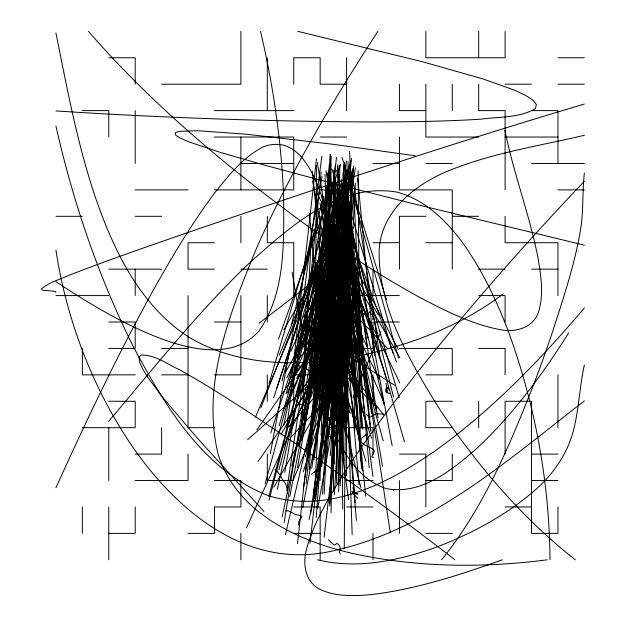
<?xml version="1.0" encoding="UTF-8"?>
<svg xmlns="http://www.w3.org/2000/svg" width="627" height="627" viewBox="0 0 627 627"><rect width="100%" height="100%" fill="white"/><g stroke="black" fill="none" stroke-linecap="round" stroke-linejoin="round"><path stroke-width="0.94" d="M341.974 446.212L342.961 172.684M314.754 420.952L316.455 165.222M329.293 373.904L330.108 265.621M344.231 548.304L346.809 245.565M349.545 332.036L350.995 171.343M340.453 325.037L340.908 288.02M340.21 485.776L344.811 225.454M344.411 422.19L347.577 245.902M335.994 373.527L339.858 165.403M331.009 512.721L338.094 196.721M327.388 399.924L331.025 270.746M338.078 484.585L346.018 213.368M372.783 319.605L373.237 313.571L373.81 315.687L373.48 316.525L369.389 311.721L367.618 314.55L366.497 315.232L362.108 313.179M335.061 313.1L339.05 190.044M329.285 345.211L335.28 164.838M321.087 435.436L331.213 156.154M339.481 346.018L345.642 173.044M338.564 491.834L343.494 350.571M339.763 403.788L348.51 190.326M347.311 310.882L353.456 166.147M344.975 361.614L350.274 238.887M324.175 494.217L338.047 210.688M329.606 503.677L345.226 181.321M301.516 429.511L310.812 246.278M335.437 419.008L344.56 238.918M345.838 361.842L355.384 183.217M314.182 498.34L329.967 217.53M331.134 431.274L346.3 160.896M386.741 388.474C385.511 395.496 387.47 392.667 388.34 388.121C385.777 385.707 383.81 393.082 388.278 393.011A15.941 13.41 -54.9 0 0 389.876 393.615M334.403 494.57L352.93 168.694M336.456 458.165L347.993 268.082M309.354 469.317L327.059 187.7M322.325 400.089L330.844 263.975M341.135 412.825L341.229 415.466L344.529 410.403L346.496 409.337L348.479 410.466L350.634 413.232M339.011 378.426L352.35 169.157M322.513 493.998L342.546 188.97M316.196 517.51L332.874 292.566M328.485 338.509L330.241 315.859M330.311 455.774L344.427 273.803M320.201 465.634L333.023 304.941M331.738 377.36L344.936 213.329M329.778 505.903L350.469 250.722M298.428 525.128L299.016 521.194A2.328 0.933 -66.4 0 1 299.463 520.23L301.806 517.259L301.759 516.178L294.855 514.156L288.396 510.872L285.732 510.88M316.157 379.108L325.17 275.747M584.38 172.927C582.256 191.603 583.635 210.531 580.641 229.137C574.841 264.014 563.532 297.684 552.716 331.252A1826.882 960.572 75.1 0 1 533.177 385.832C509.077 446.753 483.205 508.521 441.557 559.801M313.382 346.519L329.583 168.177M333.721 355.297L351.457 158.255M310.827 365.956L330.398 154.352M341.307 442.043L354.098 302.622M326.941 453.156L348.353 230.422M330.938 396.303L347.342 226.645M304.361 341.307L321.196 172.049M330.405 414.69L348.933 227.546M318.845 429.017L333.972 280.136M306.086 483.605L338.329 188.296M323.665 363.299L331.761 289.721M323.775 370.988L345.72 169.408M297.504 543.554L334.653 208.407M330.805 402.855L354.717 188.359M291.916 377.046L316.47 158.717M313.696 390.276L334.324 206.33M309.95 543.272L349.247 202.889M324.096 537.198L349.404 319.527M322.952 426.07L347.585 216.103M311.298 345.806L326.479 218.376M316.878 404.266L340.202 214.834M303.915 420.137L336.574 157.22M315.6 500.346L350.062 225.704M286.155 432.011L321.855 156.162M304.456 378.543L329.347 186.219M311.807 468.424L348.8 197.191M303.28 489.209L345.712 185.686M310.616 513.388L346.864 263.638M310.686 423.656L344.701 192.81M320.256 451.738L344.921 283.373M315.067 328.313L332.443 211.683M325.405 398.255L348.455 243.48M320.585 447.937L352.703 231.089M286.743 490.408L331.887 188.398M313.861 459.826L347.969 231.198M326.863 411.492C324.904 420.333 330.609 418.131 335.617 414.862A4.24 4.005 18.6 0 1 337.005 414.776C339.599 417.441 348.322 415.599 346.692 420.56M298.867 446.056L331.08 237.022M309.785 383.183L322.701 298.711M316.118 438.069L339.238 287.879M309.409 389.006L333.674 234.529M320.452 390.339L355.423 167.738M309.589 438.837L347.789 197.246M284.149 522.518L333.917 212.71M304.338 349.451L316.627 273.435M340.9 381.968L344.881 357.672M284.768 472.531L317.286 280.01M302.042 392.541L323.077 268.528M292.746 386.303L330.852 163.937M309.683 388.411L340.296 213.697M314.832 386.318L350.031 186.117M313.32 493.026L349.623 287.338M297.472 467.593L350.485 169.768M327.764 416.414L349.678 293.248M325.029 444.802L324.292 446.722L323.352 442.678L323.493 439.574L325.201 442.936L323.218 439.872M317.693 508.144L356.457 296.062M270.347 453.493L322.066 176.665M318.344 312.309L335.273 220.892M325.938 417.621L344.207 319.292M336.785 350.775L351.347 272.925M312.074 432.089L331.346 330.006M307.112 357.962L337.788 198.093M289.705 496.811L344.536 213.611M311.204 444.919L331.581 339.238M302.794 507.431L347.946 273.066M321.533 466.472L337.804 383.403M301.532 440.648L337.24 262.313M584.38 364.969C579.74 385.715 579.082 407.135 574.097 427.81C568.603 451.738 554.433 472.891 536.234 489.091C507.008 514.83 472.17 533.569 435.89 547.324C398.357 560.765 357.029 569.504 317.536 559.801M306.36 413.013L352.327 191.439M305.435 456.824L351.935 231.669M282.166 517.056L341.378 234.169M283.616 425.67L330.79 201.322M309.08 519.705L355.454 298.554M320.546 343.377L338.768 260.04M334.779 398.027L349.631 331.236M277.283 489.507L350.877 160.967M291.876 465.853L348.541 215.437M316.933 377.305L337.248 288.02M314.37 371.599L346.159 236.12M285.348 534.878L344.168 284.642M331.754 347.146L347.421 281.742M291.461 324.621L323.469 196.384M286.163 393.819L336.354 197.701M269.038 500.213L333.102 254.045M278.921 469.78L334.042 261.733M268.897 496.341L347.671 199.982M281.915 381.02L324.755 221.699M265.127 483.934L342.734 200.789M297.229 336.77L335.892 196.886M321.486 459.387L320.812 466.77L314.174 472.28M279.093 425.835L349.239 178.664M294.612 354.373L349.552 164.478M315.044 388.756L340.234 302.865M269.077 383.363L316.251 224.544M329.089 420.474C330.648 411.351 335.719 420.913 338.627 423.507C344.121 428.186 327.639 425.396 334.348 428.312M311.909 345.838L347.813 229.184M309.048 363.472L342.569 257.289M311.125 396.82L355.156 258.065M317.45 397.612L332.2 351.159M273.733 397.69L345.979 174.815M270.84 432.912L347.303 197.944M310.765 328.909L349.074 210.719M303.233 471.927L350.548 326.212M276.531 389.155L339.615 195.64M278.521 338.988L340.461 164.493M303.68 347.115L337.365 253.629M338.698 369.06L348.416 343.055M306.023 402.581L333.486 329.52M260.824 407.871L332.663 224.764M279.305 355.211L352.546 175.152M287.432 392.894L332.968 280.528M290.654 397.063L338.541 281.852M293.436 479.475L347.405 350.046M352.899 397.933L381.02 331.589M255.518 417.049L338.321 222.499M290.944 351.308L335.97 247.9M55.928 487.751C87.035 418.93 119.616 350.705 156.358 284.697C173.797 253.849 192.081 223.408 213.172 194.887C227.609 176.642 242.492 157.314 263.74 146.647C302.966 132.705 318.367 185.42 327.059 212.914C340.571 264.045 345.406 317.074 346.574 369.82M246.474 527.856L348.087 304.832M282.949 410.771L344.889 276.632M304.746 330.985L353.275 227.193M286.884 377.924L344.497 254.781M313.547 394.947L337.334 350.125M297.237 415.435L348.949 320.491M285.473 372.328L340.085 273.09M296.657 378.543L337.154 305.608M273.881 487.179L336.064 377.274M281.092 434.284L346.284 320.687M283.843 329.833L331.973 246.489M329.598 371.787L342.93 350.156M568.564 333.023C542.496 374.632 512.964 414.502 477.045 448.172C452.365 469.701 421.822 495.009 386.718 488.723C352.977 477.978 337.828 441.714 325.499 411.594C308.946 366.623 299.643 319.394 292.143 272.189M377.854 31.35C333.023 100.21 291.03 171.202 257.376 246.262C230.618 311.243 200.648 383.575 218.282 454.834C236.716 512.706 297.606 540.882 352.578 553.429C416.399 567.49 482.688 568.211 547.34 559.801M345.861 422.112L345.477 422.637M257.948 461.691L345.649 335.782M256.804 429.848L351.912 294.361M355.611 359.028C352.656 363.135 348.173 365.737 343.604 367.665C337.295 368.919 339.325 352.899 331.048 361.614M303.194 317.16L344.254 263.411M393.262 490.612L393.819 489.883M296.14 396.625L350.869 326.957M289.337 380.08L352.209 303.734M108.589 421.477C153.858 367.931 197.521 312.74 248.206 264.092C288.773 227.962 338.125 182.034 397.11 192.144C422.974 199.01 443.242 217.882 459.419 238.401C480.235 266.177 495.369 297.676 507.839 329.943C534.807 403.404 549.464 481.52 549.997 559.801M584.38 307.998C540.607 359.577 493.19 408.679 438.328 448.579C390.143 482.61 329.206 514.367 268.92 495.886C203.234 470.469 164.877 405.724 133.261 346.527C98.431 276.625 73.108 202.153 55.928 126.027M288.953 426.65L351.159 354.827M291.241 436.831L342.898 382.008M584.38 181.227C525.512 243.049 469.161 307.293 415.991 374.092C390.347 406.68 365.463 439.919 343 474.804C328.195 498.974 312.959 523.631 305.968 551.392C302.786 565.233 305.804 581.887 319.355 589.059C335.03 596.739 353.009 596.081 369.954 594.757C415.482 589.505 459.317 575.108 502.313 559.801M297.911 359.295L353.017 301.799M247.618 439.754L349.795 348.722M363.417 436.541C355.344 443.336 368.942 446.283 373.261 449.379C376.937 451.558 368.182 458.556 373.7 457.169M584.38 400.912C505.558 461.738 425.999 533.169 325.194 552.465C233.22 568.916 158.725 493.833 116.293 421.179A845.4 589.443 -50.3 0 1 82.537 350.963C70.177 318.359 61.085 284.533 55.928 250.032M259.029 323.281L333.901 265.934M312.897 473.267L311.4 474.341M344.152 359.765L341.856 360.329L339.787 358.863L336.84 357.931L343.784 361.215L348.863 361.136M503.23 293.93C459.669 326.894 407.135 346.245 353.926 356.896C298.789 366.826 237.947 366.685 188.562 336.95C139.978 305.412 113.84 250.612 95.461 197.607C77.372 143.991 67.065 88.25 55.928 32.902M340.743 370.706C350.203 363.354 336.589 379.351 335.829 370.682C334.066 362.845 330.923 378.59 330.115 373.175M365.58 434.958L366.701 434.315M375.785 414.039C373.958 415.701 368.206 416.649 368.903 419.455C371.286 418.907 367.297 415.544 366.615 414.4M376.302 413.734L383.653 414.086M317.74 388.215L352.977 370.902M321.486 459.34L320.71 459.646M319.551 343.463L347.146 330.852M319.033 460.296L320.405 459.756M336.276 425.153L332.819 426.376A3.754 0.815 -19.3 0 0 331.801 426.736C326.894 431.062 325.679 424.22 327.576 420.552C329.88 419.283 322.842 416.25 322.004 413.726M584.38 104.043C454.81 142.509 326.549 185.239 198.618 228.816C155.543 243.762 112.358 258.449 69.856 274.971C60.49 279.344 49.792 281.938 41.735 288.632L41.696 289.603L42.793 290.207L54.322 291.226L55.654 291.704L55.928 292.511M584.38 135.291C541.806 145.339 498.222 151.993 457.122 167.472C420.639 180.513 382.055 207.31 379.147 249.444C377.94 308.343 409.956 361.418 440.029 409.799C477.696 465.814 522.079 518.012 575.335 559.801M304.244 405.395L299.698 404.078L297.198 401.703A4.938 3.417 -23.1 0 1 297.049 400.904L300.2 393.67A2.218 1.567 -13.4 0 0 299.918 393.004L296.101 391.75M108.769 57.77L135.197 57.77L135.197 84.198M557.959 57.77L584.38 57.77M161.617 84.198L240.886 84.198L240.886 31.35M346.574 84.198L320.154 84.198L320.154 57.77L293.734 57.77L293.734 84.198M505.111 84.198L531.539 84.198M557.959 84.198L584.38 84.198M82.349 110.618L108.769 110.618L108.769 137.039M214.465 110.618L293.734 110.618M425.843 110.618L399.423 110.618L399.423 84.198M531.539 110.618L557.959 110.618L557.959 163.467M214.465 137.039L293.734 137.039L293.734 189.887L214.465 189.887M320.154 137.039L346.574 137.039M478.691 137.039L425.843 137.039L425.843 84.198M505.111 137.039L557.959 137.039M240.886 163.467L293.734 163.467M373.002 163.467L399.423 163.467M425.843 163.467L452.271 163.467M531.539 163.467L584.38 163.467M135.197 189.887L188.037 189.887M320.154 189.887L346.574 189.887L346.574 216.307M557.959 189.887L584.38 189.887M55.928 216.307L82.349 216.307M135.197 216.307L161.617 216.307M425.843 216.307L399.423 216.307L399.423 269.155M452.271 216.307L478.691 216.307M214.465 242.735L188.037 242.735L188.037 269.155L214.465 269.155M373.002 242.735L399.423 242.735M425.843 242.735L452.271 242.735M108.769 269.155L161.617 269.155M240.886 269.155L267.306 269.155M478.691 269.155L505.111 269.155M531.539 269.155L557.959 269.155M55.928 295.576L108.769 295.576M399.423 295.576L346.574 295.576L346.574 269.155M478.691 295.576L505.111 295.576L505.111 322.004M108.769 322.004L135.197 322.004L135.197 348.424L108.769 348.424M214.465 322.004L240.886 322.004M320.154 322.004L346.574 322.004L346.574 348.424L373.002 348.424L373.002 322.004L399.423 322.004M161.617 348.424L188.037 348.424M399.423 348.424L452.271 348.424L452.271 374.844L425.843 374.844M478.691 348.424L505.111 348.424L505.111 374.844M135.197 374.844L82.349 374.844L82.349 348.424M161.617 374.844L188.037 374.844M214.465 374.844L240.886 374.844L240.886 295.576M346.574 374.844L293.734 374.844L293.734 401.272M108.769 401.272L135.197 401.272L135.197 427.692L82.349 427.692M452.271 401.272L425.843 401.272L425.843 427.692L452.271 427.692M214.465 427.692L188.037 427.692L188.037 295.576M346.574 427.692L373.002 427.692L373.002 454.113M135.197 454.113L161.617 454.113L161.617 427.692M399.423 454.113L425.843 454.113L425.843 506.961M531.539 454.113L557.959 454.113M135.197 480.533L188.037 480.533L188.037 454.113M214.465 480.533L240.886 480.533L240.886 506.961L214.465 506.961L214.465 533.381L188.037 533.381M293.734 480.533L267.306 480.533L267.306 454.113M346.574 480.533L373.002 480.533M425.843 480.533L452.271 480.533L452.271 454.113M531.539 480.533L557.959 480.533M293.734 506.961L320.154 506.961L320.154 559.801M346.574 506.961L373.002 506.961M505.111 506.961L531.539 506.961M108.769 533.381L135.197 533.381L135.197 506.961M293.734 533.381L320.154 533.381M425.843 533.381L452.271 533.381M55.928 110.932C159.046 117.602 262.36 121.325 365.69 121.92C404.29 121.928 442.913 121.599 481.45 119.122C499.39 116.591 519.391 118.15 535.427 108.534L536.383 104.529L532.832 100.069L525.269 95.226L514.164 90.061L483.315 79.041L422.676 61.783L297.794 31.35M415.34 155.778L330.782 144.006L246.121 134.194L198.069 130.745L179.44 131.325L175.356 132.681L175.301 134.844L179.675 137.869L188.727 141.812L219.458 152.11L263.857 164.956L318.179 179.541L410.011 202.921L584.38 245.165M356.277 494.052L358.033 494.037L354.192 491.874L351.927 491.56L353.448 493.99L357.837 498.269M355.721 493.966C354.326 494.1 354.851 489.201 352.531 487.837M336.715 428.986L335.97 428.805M332.639 405.363C335.806 406.947 340.351 408.82 341.143 412.621M314.605 327.169L353.44 339.763M296.61 364.679L335.03 382.164M325.013 341.245L394.798 385.354M55.928 281.703C89.818 304.024 124.883 325.201 163.051 339.411C193.39 350.485 234.522 358.722 258.786 331.213C286.186 292.315 283.71 241.489 283.639 196.063C281.233 140.589 273.294 85.374 260.511 31.35M454.951 559.801C390.206 509.594 323.524 461.887 255.291 416.532C230.477 400.269 205.484 384.226 179.565 369.765C167.221 364.224 155.135 354.655 141.067 355.031L139.006 357.602L139.672 362.39L142.768 369.146L148.003 377.619L163.741 398.686L196.157 436.8L263.92 511.467M331.283 542.527C335.374 546.289 334.457 544.855 336.997 543.397C340.289 544.863 340.579 548.75 339.599 551.768A2.053 0.964 -74.6 0 0 339.607 552.599M275.12 469.192L276.35 470.391M343.047 302.394L387.259 348.087M314.589 343.345L377.172 408.052M360.635 311.87L359.161 310.106M328.415 539.808L329.504 540.913A20.009 7.634 32.3 0 0 331.221 542.535M88.446 31.35C152.251 104.858 227.523 167.542 305.952 224.803C342.467 250.863 379.986 275.606 419.33 297.206C445.828 310.937 472.923 325.084 502.666 330.068C516.899 332.279 533.459 327.145 538.436 312.348C543.907 294.972 541.109 276.499 538.178 258.927C529.917 215.351 513.544 173.804 504.931 130.33M313.038 289.274L335.578 315.099M277.808 472.045L280.426 475.564A2.626 0.462 57.6 0 1 281.014 476.591C282.15 480.635 286.829 482.876 286.461 487.743M336.299 353.769L383.834 415.184M340.367 553.892L339.622 552.583M327.647 429.009L329.261 431.901L329.512 433.86L328.227 435.279L325.766 436.235L329.34 436.118L331.659 437.184L337.13 447.451M335.907 364.726L342.663 376.176M336.456 243.151L378.293 315.005M345.312 263.787L399.846 357.703M353.267 353.424L352.789 349.325L355.329 344.889L355.893 341.958L350.156 338.204L347.28 332.373M317.027 193.414L398.364 349.529M316.635 342.695L357.147 420.388M306.164 319.245L337.036 381.24M336.385 292.3L379.343 379.319M347.24 274.03L399.775 382.94M340.861 288.663L366.795 346.433M342.538 307.724L384.625 404.219M331.268 264.335L347.131 303.781M332.49 259.296L363.252 342.444M348.988 232.413L396.421 361.834M329.653 230.172L356.332 303.554M335.265 341.793L340.336 355.932M344.215 253.786L371.035 329.833M319.574 283.161L371.631 438.265M345.007 253.034L387.596 381.992M340.234 305.083L362.343 375.424M342.013 157.236L386.545 299.824M315.937 262.556L340.908 345.375M344.803 192.638L393.074 353.362M334.097 382.658L335.868 388.591M331.965 169.11L399.227 397.675M322.012 280.441L353.926 389.751M334.559 353.064L365.909 461.307M327.137 172.872L404.407 441.651M347.844 267.337L368.417 339.231M349.388 182.77L398.474 358.025M331.926 257.603L383.262 440.969M385.895 383.128L386.679 386.632M323.297 343.941L360.901 487.524M336.55 170.238L393.474 396.93M334.873 255.667L357.884 347.781M347.969 293.209L378.246 417.872M314.174 329.073L333.18 408.216M340.963 222.922L384.265 405.473M340.704 322.552L353.793 383.128M315.695 295.881L345.79 434.879M324.637 230.838L364.193 416.759M319.974 202.991L361.991 411.72M328.36 231.151L349.027 338.274M344.607 364.444L360.478 446.197M318.649 280.52L345.524 422.167M312.646 181.132L350.352 381.373M343.8 186.219L392.196 445.821M350.187 218.29L373.551 345.046M347.068 277.118L371.599 413.169M341.997 237.625L382.572 466.292M325.962 170.669L356.536 354.365M317.286 162.471L352.586 377.266M344.623 234.318L390.315 532.66M351.865 172.566L379.696 355.438M344.341 195.64L367.038 346.175M346.026 193.053L376.231 410.473M321.486 303.821L348.581 499.68M325.201 288.694L338.337 389.579M334.763 178.601L372.932 476.52M327.278 240.251L349.427 412.731M348.071 252.117L370.91 431.4M330.79 229.85L345.148 347.914M332.365 181.987L361.732 426.015M321.933 196.039L340.469 349.639M318.273 241.348L337.726 406.21M355.517 274.924L366.34 381.796M344.004 239.561L362.947 429.268M337.498 221.025L362.288 470.924M312.324 171.226L328.783 337.24M346.59 299.432L365.627 496.239M357.649 178.005L374.546 355.838M358.495 299.408L370.635 429.871M346.849 188.061L364.796 386.161M334.983 253.543L344.725 359.318M321.635 205.444L343.917 460.712M309.487 213.47L322.591 361.458M345.156 188.758L369.138 467.679M345.195 323.595L359.028 484.671M335.5 225.979L345.508 341.112M340.046 329.974L356.41 520.371M329.528 241.309L344.725 420.333M344.552 162.252L358.08 324.927M342.648 240.744L361.567 468.314M337.734 164.877L357.79 413.867M344.999 257.336L355.485 390.253M333.58 226.911L355.195 502.619M330.68 236.348L343.58 402.785M326.189 196.768L339.936 385.229M340.649 328.282L346.519 420.756M351.324 355.164L352.296 371.874M351.653 230.211L361.763 428.029M344.058 264.414L348.056 345.555M353.918 194.942L361.677 355.987M341.245 179.361L349.082 355.94M340.532 239.302L347.092 386.945M344.623 164.54L352.343 357.837M330.217 154.383L340.249 424.51M334.896 177.762L340.727 341.739M328.72 280.81L332.381 384.155M344.811 319.425L352.17 534.76M328.767 185.866L338.165 473.275M324.99 174.173L334.481 463.988M318.978 253.026L325.883 462.318M344.678 192.066L349.325 352.484M338.345 216.903L342.875 372.07M349.678 151.468L355.815 391.561M305.678 402.746L305.043 405.12A8.997 3.111 41.8 0 1 304.22 405.371M337.114 214.254L339.912 351.175M327.67 175.944L332.522 403.482M343.424 164.885L348.251 411.453M351.771 266.35L354.796 430.467M326.44 218.125L329.512 403.271M339.05 174.839L342.765 509.085M342.522 353.949L343.565 463.431M329.293 164.486L331.448 397.957M358.119 170.662L360.392 460.751M337.592 166.327L339.763 425.043M332.412 316.47L333.564 491.349M345.524 182.951L346.582 475.885M335.453 230.893L336.581 483.111M348.024 161.664L348.588 350.219M333.588 170.52L334.41 436.455M557.959 295.576L557.959 242.735L505.111 242.735L505.111 216.307M557.959 374.844L557.959 427.692M557.959 506.961L557.959 533.381L531.539 533.381L531.539 401.272L505.111 401.272L505.111 454.113M505.111 31.35L505.111 57.77L425.843 57.77L425.843 31.35M505.111 189.887L505.111 110.618L478.691 110.618L478.691 84.198M478.691 31.35L478.691 57.77M478.691 401.272L478.691 427.692M452.271 84.198L452.271 110.618M452.271 269.155L452.271 189.887L399.423 189.887L399.423 137.039M399.423 480.533L399.423 533.381M373.002 269.155L373.002 295.576M373.002 374.844L373.002 401.272M373.002 533.381L373.002 559.801M346.574 57.77L346.574 110.618M320.154 216.307L320.154 242.735M320.154 295.576L320.154 348.424M320.154 454.113L320.154 480.533M293.734 295.576L293.734 242.735L267.306 242.735L267.306 216.307M267.306 57.77L267.306 110.618M267.306 295.576L267.306 322.004M267.306 374.844L267.306 401.272M240.886 137.039L240.886 189.887M240.886 216.307L240.886 242.735M240.886 533.381L240.886 559.801M135.197 110.618L135.197 163.467M135.197 269.155L135.197 295.576M108.769 427.692L108.769 480.533M108.769 506.961L108.769 559.801M82.349 506.961L82.349 533.381M362.155 313.147A26.687 17.532 -7.3 0 1 360.674 311.846M276.303 470.25A16.239 3.213 58.5 0 1 277.769 471.912M287.487 487.853A12.101 6.231 79.8 0 1 287.37 493.081M314.66 471.653A15.126 1.372 -40.9 0 1 313.484 472.578M325.491 444.19A23.567 5.792 80.6 0 1 325.256 445.499M346.645 420.545A11.145 9.789 -3.1 0 1 345.806 422.081M363.621 436.666A21.232 15.228 2.3 0 1 365.784 435.13M386.82 386.6A12.877 11.482 -42 0 1 386.914 388.458M336.346 428.547A38.474 16.725 -17 0 1 334.708 428.084"/></g></svg>
